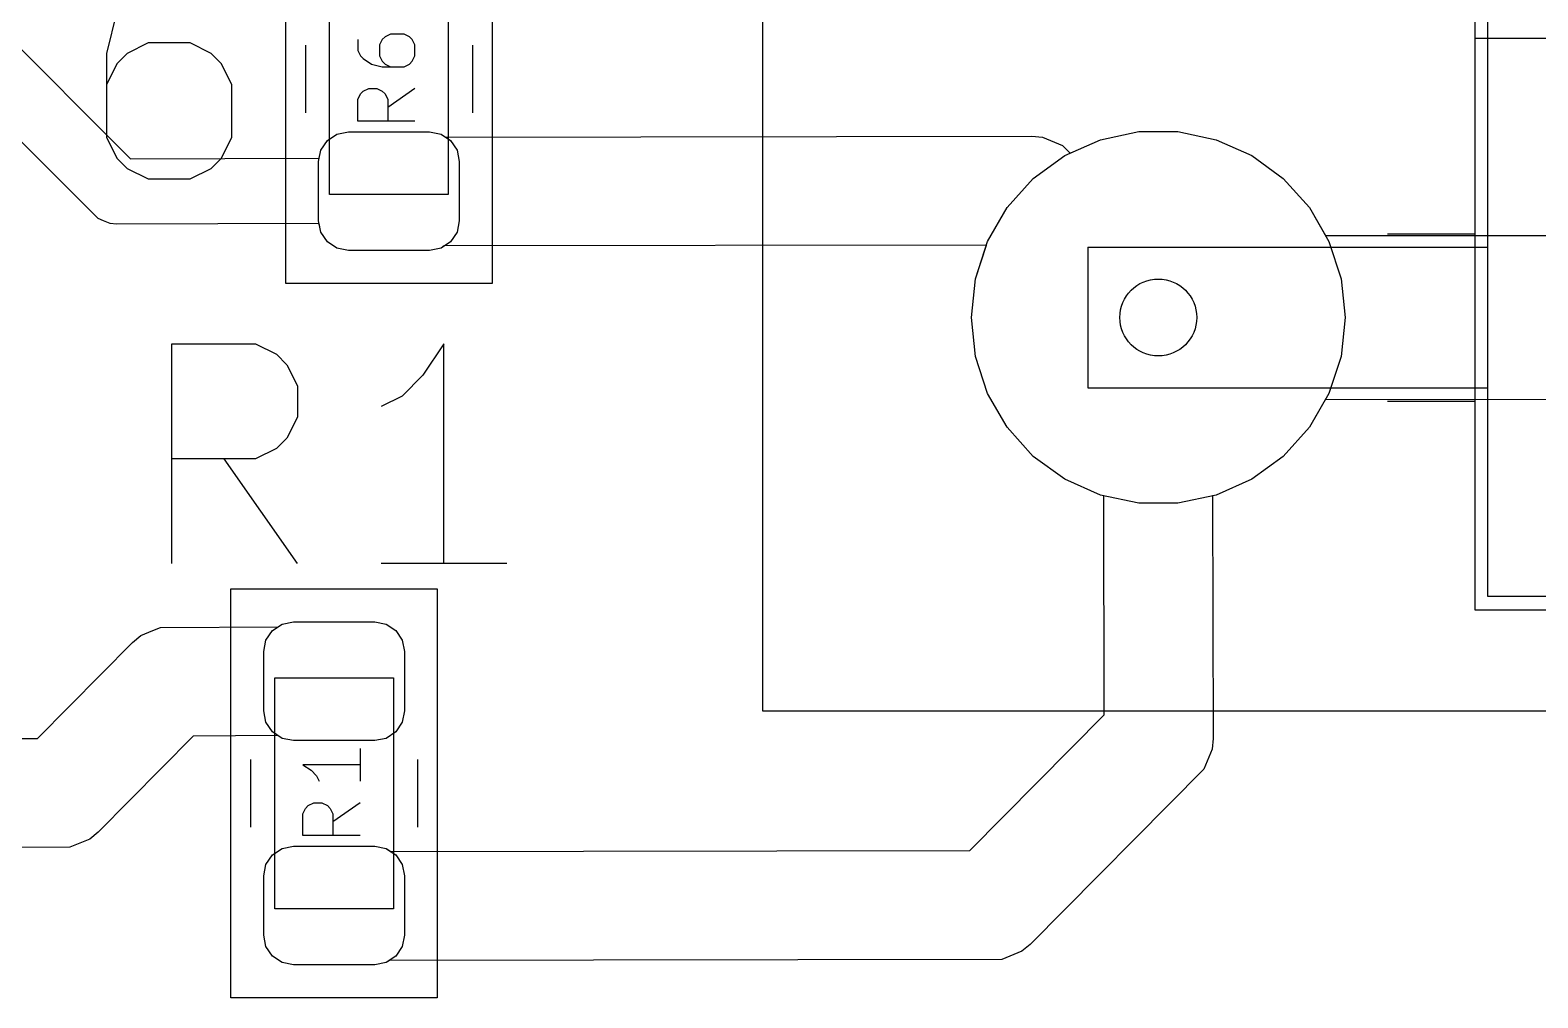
# Model space of a CAD drawing. Extents: x 3.94 to 5.51, y -5.51 to -3.94.
# Drawn here: x 4.8964 to 5.1664, y -4.9972 to -4.8239 of the extents above; entities that cross this region are included whole.
import ezdxf

# ---------------------------------------------------------------- set-up
doc = ezdxf.new("R2010")
doc.units = 0
doc.header["$MEASUREMENT"] = 0
doc.layers.add('BLACK', color=7, linetype='CONTINUOUS')

msp = doc.modelspace()

# ---------------------------------------------------------------- linework, layer by layer
at = {"layer": 'BLACK', "linetype": 'CONTINUOUS'}
for p, q in [((5.02756, -4.40453), (5.02756, -4.94587)), ((5.15512, -4.42303), (5.15512, -4.92776)), ((5.15748, -4.92539), (5.15748, -4.45039)), ((4.7273, -4.66005), (4.91436, -4.84696)), ((4.90853, -4.85767), (4.72146, -4.67076)), ((4.94213, -4.86929), (4.94213, -4.79606)), ((4.97913, -4.79606), (4.97913, -4.86929)), ((4.95, -4.85335), (4.95, -4.81201)), ((4.97126, -4.81201), (4.97126, -4.85335)), ((4.91189, -4.82059), (4.91001, -4.82809)), ((4.95505, -4.82561), (4.95505, -4.82756)), ((4.95943, -4.82561), (4.95895, -4.82658)), ((4.95992, -4.82512), (4.95943, -4.82561)), ((4.9609, -4.82463), (4.95992, -4.82512)), ((4.96333, -4.82463), (4.9609, -4.82463)), ((4.96431, -4.82512), (4.96333, -4.82463)), ((4.9648, -4.82561), (4.96431, -4.82512)), ((4.96528, -4.82658), (4.9648, -4.82561)), ((5.15512, -4.82539), (5.25984, -4.82539)), ((4.91001, -4.82809), (4.91001, -4.84308)), ((4.91376, -4.82809), (4.91189, -4.82996)), ((4.91751, -4.82621), (4.91376, -4.82809)), ((4.92501, -4.82621), (4.91751, -4.82621)), ((4.92876, -4.82809), (4.92501, -4.82621)), ((4.93063, -4.82996), (4.92876, -4.82809)), ((4.94567, -4.82663), (4.94567, -4.83873)), ((4.95505, -4.82756), (4.95553, -4.82853)), ((4.95553, -4.82853), (4.95602, -4.82902)), ((4.95895, -4.82658), (4.95895, -4.82853)), ((4.95895, -4.82853), (4.95943, -4.82951)), ((4.9648, -4.82951), (4.96528, -4.82853)), ((4.96528, -4.82853), (4.96528, -4.82658)), ((4.97559, -4.82663), (4.97559, -4.83873)), ((4.91189, -4.82996), (4.91001, -4.83371)), ((4.93251, -4.83371), (4.93063, -4.82996)), ((4.95602, -4.82902), (4.95748, -4.83)), ((4.95748, -4.83), (4.95943, -4.83048)), ((4.95943, -4.82951), (4.95992, -4.83)), ((4.95943, -4.83048), (4.96333, -4.83048)), ((4.95992, -4.83), (4.9609, -4.83048)), ((4.96333, -4.83048), (4.96431, -4.83)), ((4.96431, -4.83), (4.9648, -4.82951)), ((4.93251, -4.84308), (4.93251, -4.83371)), ((4.95505, -4.83633), (4.95553, -4.83536)), ((4.95505, -4.84023), (4.95505, -4.83633)), ((4.95553, -4.83536), (4.95602, -4.83487)), ((4.95602, -4.83487), (4.957, -4.83438)), ((4.957, -4.83438), (4.95846, -4.83438)), ((4.95846, -4.83438), (4.95943, -4.83487)), ((4.95943, -4.83487), (4.95992, -4.83536)), ((4.95992, -4.83536), (4.96041, -4.83633)), ((4.96528, -4.83438), (4.96041, -4.8378)), ((4.96041, -4.83633), (4.96041, -4.84023)), ((4.95131, -4.84253), (4.95335, -4.84213)), ((4.95131, -4.84253), (4.95335, -4.84213)), ((4.95131, -4.84253), (4.95335, -4.84213)), ((4.95335, -4.84213), (4.96791, -4.84213)), ((4.95335, -4.84213), (4.96791, -4.84213)), ((4.95335, -4.84213), (4.96791, -4.84213)), ((4.96528, -4.84023), (4.95505, -4.84023)), ((4.96791, -4.84213), (4.96995, -4.84253)), ((4.96791, -4.84213), (4.96995, -4.84253)), ((4.96791, -4.84213), (4.96995, -4.84253)), ((5.08808, -4.84357), (5.09493, -4.84211)), ((5.08808, -4.84357), (5.09493, -4.84211)), ((5.08808, -4.84357), (5.09493, -4.84211)), ((5.08808, -4.84357), (5.09493, -4.84211)), ((5.08808, -4.84357), (5.09493, -4.84211)), ((5.08808, -4.84357), (5.09493, -4.84211)), ((5.08808, -4.84357), (5.09493, -4.84211)), ((5.08808, -4.84357), (5.09493, -4.84211)), ((5.08808, -4.84357), (5.09493, -4.84211)), ((5.08808, -4.84357), (5.09493, -4.84211)), ((5.08808, -4.84357), (5.09493, -4.84211)), ((5.08808, -4.84357), (5.09493, -4.84211)), ((5.08808, -4.84357), (5.09493, -4.84211)), ((5.08808, -4.84357), (5.09493, -4.84211)), ((5.08808, -4.84357), (5.09493, -4.84211)), ((5.08808, -4.84357), (5.09493, -4.84211)), ((5.08808, -4.84357), (5.09493, -4.84211)), ((5.08808, -4.84357), (5.09493, -4.84211)), ((5.08808, -4.84357), (5.09493, -4.84211)), ((5.08808, -4.84357), (5.09493, -4.84211)), ((5.09493, -4.84211), (5.10192, -4.84211)), ((5.09493, -4.84211), (5.10192, -4.84211)), ((5.09493, -4.84211), (5.10192, -4.84211)), ((5.09493, -4.84211), (5.10192, -4.84211)), ((5.09493, -4.84211), (5.10192, -4.84211)), ((5.09493, -4.84211), (5.10192, -4.84211)), ((5.09493, -4.84211), (5.10192, -4.84211)), ((5.09493, -4.84211), (5.10192, -4.84211)), ((5.09493, -4.84211), (5.10192, -4.84211)), ((5.09493, -4.84211), (5.10192, -4.84211)), ((5.09493, -4.84211), (5.10192, -4.84211)), ((5.09493, -4.84211), (5.10192, -4.84211)), ((5.09493, -4.84211), (5.10192, -4.84211)), ((5.09493, -4.84211), (5.10192, -4.84211)), ((5.09493, -4.84211), (5.10192, -4.84211)), ((5.09493, -4.84211), (5.10192, -4.84211)), ((5.09493, -4.84211), (5.10192, -4.84211)), ((5.09493, -4.84211), (5.10192, -4.84211)), ((5.09493, -4.84211), (5.10192, -4.84211)), ((5.09493, -4.84211), (5.10192, -4.84211)), ((5.10192, -4.84211), (5.10877, -4.84357)), ((5.10192, -4.84211), (5.10877, -4.84357)), ((5.10192, -4.84211), (5.10877, -4.84357)), ((5.10192, -4.84211), (5.10877, -4.84357)), ((5.10192, -4.84211), (5.10877, -4.84357)), ((5.10192, -4.84211), (5.10877, -4.84357)), ((5.10192, -4.84211), (5.10877, -4.84357)), ((5.10192, -4.84211), (5.10877, -4.84357)), ((5.10192, -4.84211), (5.10877, -4.84357)), ((5.10192, -4.84211), (5.10877, -4.84357)), ((5.10192, -4.84211), (5.10877, -4.84357)), ((5.10192, -4.84211), (5.10877, -4.84357)), ((5.10192, -4.84211), (5.10877, -4.84357)), ((5.10192, -4.84211), (5.10877, -4.84357)), ((5.10192, -4.84211), (5.10877, -4.84357)), ((5.10192, -4.84211), (5.10877, -4.84357)), ((5.10192, -4.84211), (5.10877, -4.84357)), ((5.10192, -4.84211), (5.10877, -4.84357)), ((5.10192, -4.84211), (5.10877, -4.84357)), ((5.10192, -4.84211), (5.10877, -4.84357)), ((4.91001, -4.84308), (4.91189, -4.84683)), ((4.93063, -4.84683), (4.93251, -4.84308)), ((4.94844, -4.84541), (4.94959, -4.84368)), ((4.94844, -4.84541), (4.94959, -4.84368)), ((4.94844, -4.84541), (4.94959, -4.84368)), ((4.94959, -4.84368), (4.95131, -4.84253)), ((4.94959, -4.84368), (4.95131, -4.84253)), ((4.94959, -4.84368), (4.95131, -4.84253)), ((4.96995, -4.84253), (4.97077, -4.84308)), ((4.96995, -4.84253), (4.97167, -4.84368)), ((4.96995, -4.84253), (4.97167, -4.84368)), ((4.97077, -4.84308), (5.07579, -4.84291)), ((4.97167, -4.84368), (4.97282, -4.84541)), ((4.97167, -4.84368), (4.97282, -4.84541)), ((5.07579, -4.84291), (5.07771, -4.8431)), ((5.07771, -4.8431), (5.08126, -4.84457)), ((5.08126, -4.84457), (5.08126, -4.84458)), ((5.08126, -4.84458), (5.08267, -4.84598)), ((5.08169, -4.84641), (5.08808, -4.84357)), ((5.08169, -4.84641), (5.08808, -4.84357)), ((5.08169, -4.84641), (5.08808, -4.84357)), ((5.08169, -4.84641), (5.08808, -4.84357)), ((5.08169, -4.84641), (5.08808, -4.84357)), ((5.08169, -4.84641), (5.08808, -4.84357)), ((5.08169, -4.84641), (5.08808, -4.84357)), ((5.08169, -4.84641), (5.08808, -4.84357)), ((5.08169, -4.84641), (5.08808, -4.84357)), ((5.08169, -4.84641), (5.08808, -4.84357)), ((5.08169, -4.84641), (5.08808, -4.84357)), ((5.08169, -4.84641), (5.08808, -4.84357)), ((5.08169, -4.84641), (5.08808, -4.84357)), ((5.08169, -4.84641), (5.08808, -4.84357)), ((5.08169, -4.84641), (5.08808, -4.84357)), ((5.08169, -4.84641), (5.08808, -4.84357)), ((5.08169, -4.84641), (5.08808, -4.84357)), ((5.08169, -4.84641), (5.08808, -4.84357)), ((5.08169, -4.84641), (5.08808, -4.84357)), ((5.08267, -4.84598), (5.08808, -4.84357)), ((5.10877, -4.84357), (5.11516, -4.84641)), ((5.10877, -4.84357), (5.11516, -4.84641)), ((5.10877, -4.84357), (5.11516, -4.84641)), ((5.10877, -4.84357), (5.11516, -4.84641)), ((5.10877, -4.84357), (5.11516, -4.84641)), ((5.10877, -4.84357), (5.11516, -4.84641)), ((5.10877, -4.84357), (5.11516, -4.84641)), ((5.10877, -4.84357), (5.11516, -4.84641)), ((5.10877, -4.84357), (5.11516, -4.84641)), ((5.10877, -4.84357), (5.11516, -4.84641)), ((5.10877, -4.84357), (5.11516, -4.84641)), ((5.10877, -4.84357), (5.11516, -4.84641)), ((5.10877, -4.84357), (5.11516, -4.84641)), ((5.10877, -4.84357), (5.11516, -4.84641)), ((5.10877, -4.84357), (5.11516, -4.84641)), ((5.10877, -4.84357), (5.11516, -4.84641)), ((5.10877, -4.84357), (5.11516, -4.84641)), ((5.10877, -4.84357), (5.11516, -4.84641)), ((5.10877, -4.84357), (5.11516, -4.84641)), ((5.10877, -4.84357), (5.11516, -4.84641)), ((4.91189, -4.84683), (4.91376, -4.84871)), ((4.91436, -4.84696), (4.94814, -4.84688)), ((4.92876, -4.84871), (4.93063, -4.84683)), ((4.94803, -4.84744), (4.94844, -4.84541)), ((4.94803, -4.84744), (4.94844, -4.84541)), ((4.94803, -4.85807), (4.94803, -4.84744)), ((4.94803, -4.85807), (4.94803, -4.84744)), ((4.94814, -4.84688), (4.94844, -4.84541)), ((4.97282, -4.84541), (4.97323, -4.84744)), ((4.97282, -4.84541), (4.97323, -4.84744)), ((4.97323, -4.84744), (4.97323, -4.85807)), ((4.97323, -4.84744), (4.97323, -4.85807)), ((5.07603, -4.85052), (5.08169, -4.84641)), ((5.07603, -4.85052), (5.08169, -4.84641)), ((5.07603, -4.85052), (5.08169, -4.84641)), ((5.07603, -4.85052), (5.08169, -4.84641)), ((5.07603, -4.85052), (5.08169, -4.84641)), ((5.07603, -4.85052), (5.08169, -4.84641)), ((5.07603, -4.85052), (5.08169, -4.84641)), ((5.07603, -4.85052), (5.08169, -4.84641)), ((5.07603, -4.85052), (5.08169, -4.84641)), ((5.07603, -4.85052), (5.08169, -4.84641)), ((5.07603, -4.85052), (5.08169, -4.84641)), ((5.07603, -4.85052), (5.08169, -4.84641)), ((5.07603, -4.85052), (5.08169, -4.84641)), ((5.07603, -4.85052), (5.08169, -4.84641)), ((5.07603, -4.85052), (5.08169, -4.84641)), ((5.07603, -4.85052), (5.08169, -4.84641)), ((5.07603, -4.85052), (5.08169, -4.84641)), ((5.07603, -4.85052), (5.08169, -4.84641)), ((5.07603, -4.85052), (5.08169, -4.84641)), ((5.11516, -4.84641), (5.12082, -4.85052)), ((5.11516, -4.84641), (5.12082, -4.85052)), ((5.11516, -4.84641), (5.12082, -4.85052)), ((5.11516, -4.84641), (5.12082, -4.85052)), ((5.11516, -4.84641), (5.12082, -4.85052)), ((5.11516, -4.84641), (5.12082, -4.85052)), ((5.11516, -4.84641), (5.12082, -4.85052)), ((5.11516, -4.84641), (5.12082, -4.85052)), ((5.11516, -4.84641), (5.12082, -4.85052)), ((5.11516, -4.84641), (5.12082, -4.85052)), ((5.11516, -4.84641), (5.12082, -4.85052)), ((5.11516, -4.84641), (5.12082, -4.85052)), ((5.11516, -4.84641), (5.12082, -4.85052)), ((5.11516, -4.84641), (5.12082, -4.85052)), ((5.11516, -4.84641), (5.12082, -4.85052)), ((5.11516, -4.84641), (5.12082, -4.85052)), ((5.11516, -4.84641), (5.12082, -4.85052)), ((5.11516, -4.84641), (5.12082, -4.85052)), ((5.11516, -4.84641), (5.12082, -4.85052)), ((5.11516, -4.84641), (5.12082, -4.85052)), ((4.91376, -4.84871), (4.91751, -4.85058)), ((4.92501, -4.85058), (4.92876, -4.84871)), ((4.91751, -4.85058), (4.92501, -4.85058)), ((5.07135, -4.85572), (5.07603, -4.85052)), ((5.07135, -4.85572), (5.07603, -4.85052)), ((5.07135, -4.85572), (5.07603, -4.85052)), ((5.07135, -4.85572), (5.07603, -4.85052)), ((5.07135, -4.85572), (5.07603, -4.85052)), ((5.07135, -4.85572), (5.07603, -4.85052)), ((5.07135, -4.85572), (5.07603, -4.85052)), ((5.07135, -4.85572), (5.07603, -4.85052)), ((5.07135, -4.85572), (5.07603, -4.85052)), ((5.07135, -4.85572), (5.07603, -4.85052)), ((5.07135, -4.85572), (5.07603, -4.85052)), ((5.07135, -4.85572), (5.07603, -4.85052)), ((5.07135, -4.85572), (5.07603, -4.85052)), ((5.07135, -4.85572), (5.07603, -4.85052)), ((5.07135, -4.85572), (5.07603, -4.85052)), ((5.07135, -4.85572), (5.07603, -4.85052)), ((5.07135, -4.85572), (5.07603, -4.85052)), ((5.07135, -4.85572), (5.07603, -4.85052)), ((5.07135, -4.85572), (5.07603, -4.85052)), ((5.12082, -4.85052), (5.1255, -4.85572)), ((5.12082, -4.85052), (5.1255, -4.85572)), ((5.12082, -4.85052), (5.1255, -4.85572)), ((5.12082, -4.85052), (5.1255, -4.85572)), ((5.12082, -4.85052), (5.1255, -4.85572)), ((5.12082, -4.85052), (5.1255, -4.85572)), ((5.12082, -4.85052), (5.1255, -4.85572)), ((5.12082, -4.85052), (5.1255, -4.85572)), ((5.12082, -4.85052), (5.1255, -4.85572)), ((5.12082, -4.85052), (5.1255, -4.85572)), ((5.12082, -4.85052), (5.1255, -4.85572)), ((5.12082, -4.85052), (5.1255, -4.85572)), ((5.12082, -4.85052), (5.1255, -4.85572)), ((5.12082, -4.85052), (5.1255, -4.85572)), ((5.12082, -4.85052), (5.1255, -4.85572)), ((5.12082, -4.85052), (5.1255, -4.85572)), ((5.12082, -4.85052), (5.1255, -4.85572)), ((5.12082, -4.85052), (5.1255, -4.85572)), ((5.12082, -4.85052), (5.1255, -4.85572)), ((5.12082, -4.85052), (5.1255, -4.85572)), ((4.97126, -4.85335), (4.95, -4.85335)), ((4.90951, -4.85807), (4.90853, -4.85767)), ((4.91066, -4.85855), (4.90951, -4.85807)), ((4.94844, -4.8601), (4.94803, -4.85807)), ((4.94844, -4.8601), (4.94803, -4.85807)), ((4.97323, -4.85807), (4.97282, -4.8601)), ((4.97323, -4.85807), (4.97282, -4.8601)), ((5.06785, -4.86178), (5.07135, -4.85572)), ((5.06785, -4.86178), (5.07135, -4.85572)), ((5.06785, -4.86178), (5.07135, -4.85572)), ((5.06785, -4.86178), (5.07135, -4.85572)), ((5.06785, -4.86178), (5.07135, -4.85572)), ((5.06785, -4.86178), (5.07135, -4.85572)), ((5.06785, -4.86178), (5.07135, -4.85572)), ((5.06785, -4.86178), (5.07135, -4.85572)), ((5.06785, -4.86178), (5.07135, -4.85572)), ((5.06785, -4.86178), (5.07135, -4.85572)), ((5.06785, -4.86178), (5.07135, -4.85572)), ((5.06785, -4.86178), (5.07135, -4.85572)), ((5.06785, -4.86178), (5.07135, -4.85572)), ((5.06785, -4.86178), (5.07135, -4.85572)), ((5.06785, -4.86178), (5.07135, -4.85572)), ((5.06785, -4.86178), (5.07135, -4.85572)), ((5.06785, -4.86178), (5.07135, -4.85572)), ((5.06785, -4.86178), (5.07135, -4.85572)), ((5.06785, -4.86178), (5.07135, -4.85572)), ((5.1255, -4.85572), (5.12839, -4.86073)), ((5.1255, -4.85572), (5.129, -4.86178)), ((5.1255, -4.85572), (5.129, -4.86178)), ((5.1255, -4.85572), (5.129, -4.86178)), ((5.1255, -4.85572), (5.129, -4.86178)), ((5.1255, -4.85572), (5.129, -4.86178)), ((5.1255, -4.85572), (5.129, -4.86178)), ((5.1255, -4.85572), (5.129, -4.86178)), ((5.1255, -4.85572), (5.129, -4.86178)), ((5.1255, -4.85572), (5.129, -4.86178)), ((5.1255, -4.85572), (5.129, -4.86178)), ((5.1255, -4.85572), (5.129, -4.86178)), ((5.1255, -4.85572), (5.129, -4.86178)), ((5.1255, -4.85572), (5.129, -4.86178)), ((5.1255, -4.85572), (5.129, -4.86178)), ((5.1255, -4.85572), (5.129, -4.86178)), ((5.1255, -4.85572), (5.129, -4.86178)), ((5.1255, -4.85572), (5.129, -4.86178)), ((5.1255, -4.85572), (5.129, -4.86178)), ((5.1255, -4.85572), (5.129, -4.86178)), ((4.91181, -4.85866), (4.91066, -4.85855)), ((4.94813, -4.85858), (4.91181, -4.85866)), ((4.94844, -4.8601), (4.94813, -4.85858)), ((4.94959, -4.86183), (4.94844, -4.8601)), ((4.94959, -4.86183), (4.94844, -4.8601)), ((4.94959, -4.86183), (4.94844, -4.8601)), ((4.97282, -4.8601), (4.97167, -4.86183)), ((4.97282, -4.8601), (4.97167, -4.86183)), ((5.12839, -4.86073), (5.25642, -4.86063)), ((5.13949, -4.86043), (5.15512, -4.86043)), ((4.95131, -4.86298), (4.94959, -4.86183)), ((4.95131, -4.86298), (4.94959, -4.86183)), ((4.95131, -4.86298), (4.94959, -4.86183)), ((4.95335, -4.86339), (4.95131, -4.86298)), ((4.95335, -4.86339), (4.95131, -4.86298)), ((4.95335, -4.86339), (4.95131, -4.86298)), ((4.96791, -4.86339), (4.95335, -4.86339)), ((4.96791, -4.86339), (4.95335, -4.86339)), ((4.96791, -4.86339), (4.95335, -4.86339)), ((4.96995, -4.86298), (4.96791, -4.86339)), ((4.96995, -4.86298), (4.96791, -4.86339)), ((4.96995, -4.86298), (4.96791, -4.86339)), ((4.97167, -4.86183), (4.96995, -4.86298)), ((4.97167, -4.86183), (4.96995, -4.86298)), ((4.97054, -4.86258), (4.96995, -4.86298)), ((5.06764, -4.86243), (4.97054, -4.86258)), ((5.06569, -4.86844), (5.06785, -4.86178)), ((5.06569, -4.86844), (5.06785, -4.86178)), ((5.06569, -4.86844), (5.06785, -4.86178)), ((5.06569, -4.86844), (5.06785, -4.86178)), ((5.06569, -4.86844), (5.06785, -4.86178)), ((5.06569, -4.86844), (5.06785, -4.86178)), ((5.06569, -4.86844), (5.06785, -4.86178)), ((5.06569, -4.86844), (5.06785, -4.86178)), ((5.06569, -4.86844), (5.06785, -4.86178)), ((5.06569, -4.86844), (5.06785, -4.86178)), ((5.06569, -4.86844), (5.06785, -4.86178)), ((5.06569, -4.86844), (5.06785, -4.86178)), ((5.06569, -4.86844), (5.06785, -4.86178)), ((5.06569, -4.86844), (5.06785, -4.86178)), ((5.06569, -4.86844), (5.06785, -4.86178)), ((5.06569, -4.86844), (5.06785, -4.86178)), ((5.06569, -4.86844), (5.06785, -4.86178)), ((5.06569, -4.86844), (5.06785, -4.86178)), ((5.06569, -4.86844), (5.06785, -4.86178)), ((5.06569, -4.86844), (5.06764, -4.86243)), ((5.08583, -4.8628), (5.08583, -4.88799)), ((5.08583, -4.8628), (5.15748, -4.8628)), ((5.129, -4.86178), (5.13116, -4.86844)), ((5.129, -4.86178), (5.13116, -4.86844)), ((5.129, -4.86178), (5.13116, -4.86844)), ((5.129, -4.86178), (5.13116, -4.86844)), ((5.129, -4.86178), (5.13116, -4.86844)), ((5.129, -4.86178), (5.13116, -4.86844)), ((5.129, -4.86178), (5.13116, -4.86844)), ((5.129, -4.86178), (5.13116, -4.86844)), ((5.129, -4.86178), (5.13116, -4.86844)), ((5.129, -4.86178), (5.13116, -4.86844)), ((5.129, -4.86178), (5.13116, -4.86844)), ((5.129, -4.86178), (5.13116, -4.86844)), ((5.129, -4.86178), (5.13116, -4.86844)), ((5.129, -4.86178), (5.13116, -4.86844)), ((5.129, -4.86178), (5.13116, -4.86844)), ((5.129, -4.86178), (5.13116, -4.86844)), ((5.129, -4.86178), (5.13116, -4.86844)), ((5.129, -4.86178), (5.13116, -4.86844)), ((5.129, -4.86178), (5.13116, -4.86844)), ((5.06496, -4.87539), (5.06569, -4.86844)), ((5.06496, -4.87539), (5.06569, -4.86844)), ((5.06496, -4.87539), (5.06569, -4.86844)), ((5.06496, -4.87539), (5.06569, -4.86844)), ((5.06496, -4.87539), (5.06569, -4.86844)), ((5.06496, -4.87539), (5.06569, -4.86844)), ((5.06496, -4.87539), (5.06569, -4.86844)), ((5.06496, -4.87539), (5.06569, -4.86844)), ((5.06496, -4.87539), (5.06569, -4.86844)), ((5.06496, -4.87539), (5.06569, -4.86844)), ((5.06496, -4.87539), (5.06569, -4.86844)), ((5.06496, -4.87539), (5.06569, -4.86844)), ((5.06496, -4.87539), (5.06569, -4.86844)), ((5.06496, -4.87539), (5.06569, -4.86844)), ((5.06496, -4.87539), (5.06569, -4.86844)), ((5.06496, -4.87539), (5.06569, -4.86844)), ((5.06496, -4.87539), (5.06569, -4.86844)), ((5.06496, -4.87539), (5.06569, -4.86844)), ((5.06496, -4.87539), (5.06569, -4.86844)), ((5.06496, -4.87539), (5.06569, -4.86844)), ((5.13116, -4.86844), (5.13189, -4.87539)), ((5.13116, -4.86844), (5.13189, -4.87539)), ((5.13116, -4.86844), (5.13189, -4.87539)), ((5.13116, -4.86844), (5.13189, -4.87539)), ((5.13116, -4.86844), (5.13189, -4.87539)), ((5.13116, -4.86844), (5.13189, -4.87539)), ((5.13116, -4.86844), (5.13189, -4.87539)), ((5.13116, -4.86844), (5.13189, -4.87539)), ((5.13116, -4.86844), (5.13189, -4.87539)), ((5.13116, -4.86844), (5.13189, -4.87539)), ((5.13116, -4.86844), (5.13189, -4.87539)), ((5.13116, -4.86844), (5.13189, -4.87539)), ((5.13116, -4.86844), (5.13189, -4.87539)), ((5.13116, -4.86844), (5.13189, -4.87539)), ((5.13116, -4.86844), (5.13189, -4.87539)), ((5.13116, -4.86844), (5.13189, -4.87539)), ((5.13116, -4.86844), (5.13189, -4.87539)), ((5.13116, -4.86844), (5.13189, -4.87539)), ((5.13116, -4.86844), (5.13189, -4.87539)), ((4.97913, -4.86929), (4.94213, -4.86929)), ((5.06569, -4.88235), (5.06496, -4.87539)), ((5.06569, -4.88235), (5.06496, -4.87539)), ((5.06569, -4.88235), (5.06496, -4.87539)), ((5.06569, -4.88235), (5.06496, -4.87539)), ((5.06569, -4.88235), (5.06496, -4.87539)), ((5.06569, -4.88235), (5.06496, -4.87539)), ((5.06569, -4.88235), (5.06496, -4.87539)), ((5.06569, -4.88235), (5.06496, -4.87539)), ((5.06569, -4.88235), (5.06496, -4.87539)), ((5.06569, -4.88235), (5.06496, -4.87539)), ((5.06569, -4.88235), (5.06496, -4.87539)), ((5.06569, -4.88235), (5.06496, -4.87539)), ((5.06569, -4.88235), (5.06496, -4.87539)), ((5.06569, -4.88235), (5.06496, -4.87539)), ((5.06569, -4.88235), (5.06496, -4.87539)), ((5.06569, -4.88235), (5.06496, -4.87539)), ((5.06569, -4.88235), (5.06496, -4.87539)), ((5.06569, -4.88235), (5.06496, -4.87539)), ((5.06569, -4.88235), (5.06496, -4.87539)), ((5.06569, -4.88235), (5.06496, -4.87539)), ((5.13189, -4.87539), (5.13116, -4.88235)), ((5.13189, -4.87539), (5.13116, -4.88235)), ((5.13189, -4.87539), (5.13116, -4.88235)), ((5.13189, -4.87539), (5.13116, -4.88235)), ((5.13189, -4.87539), (5.13116, -4.88235)), ((5.13189, -4.87539), (5.13116, -4.88235)), ((5.13189, -4.87539), (5.13116, -4.88235)), ((5.13189, -4.87539), (5.13116, -4.88235)), ((5.13189, -4.87539), (5.13116, -4.88235)), ((5.13189, -4.87539), (5.13116, -4.88235)), ((5.13189, -4.87539), (5.13116, -4.88235)), ((5.13189, -4.87539), (5.13116, -4.88235)), ((5.13189, -4.87539), (5.13116, -4.88235)), ((5.13189, -4.87539), (5.13116, -4.88235)), ((5.13189, -4.87539), (5.13116, -4.88235)), ((5.13189, -4.87539), (5.13116, -4.88235)), ((5.13189, -4.87539), (5.13116, -4.88235)), ((5.13189, -4.87539), (5.13116, -4.88235)), ((5.13189, -4.87539), (5.13116, -4.88235)), ((4.92173, -4.91948), (4.92173, -4.88011)), ((4.92173, -4.88011), (4.93673, -4.88011)), ((4.93673, -4.88011), (4.94048, -4.88199)), ((4.94048, -4.88199), (4.94235, -4.88386)), ((4.97047, -4.88011), (4.96672, -4.88574)), ((4.97047, -4.91948), (4.97047, -4.88011)), ((5.06785, -4.889), (5.06569, -4.88235)), ((5.06785, -4.889), (5.06569, -4.88235)), ((5.06785, -4.889), (5.06569, -4.88235)), ((5.06785, -4.889), (5.06569, -4.88235)), ((5.06785, -4.889), (5.06569, -4.88235)), ((5.06785, -4.889), (5.06569, -4.88235)), ((5.06785, -4.889), (5.06569, -4.88235)), ((5.06785, -4.889), (5.06569, -4.88235)), ((5.06785, -4.889), (5.06569, -4.88235)), ((5.06785, -4.889), (5.06569, -4.88235)), ((5.06785, -4.889), (5.06569, -4.88235)), ((5.06785, -4.889), (5.06569, -4.88235)), ((5.06785, -4.889), (5.06569, -4.88235)), ((5.06785, -4.889), (5.06569, -4.88235)), ((5.06785, -4.889), (5.06569, -4.88235)), ((5.06785, -4.889), (5.06569, -4.88235)), ((5.06785, -4.889), (5.06569, -4.88235)), ((5.06785, -4.889), (5.06569, -4.88235)), ((5.06785, -4.889), (5.06569, -4.88235)), ((5.06785, -4.889), (5.06569, -4.88235)), ((5.13116, -4.88235), (5.129, -4.889)), ((5.13116, -4.88235), (5.129, -4.889)), ((5.13116, -4.88235), (5.129, -4.889)), ((5.13116, -4.88235), (5.129, -4.889)), ((5.13116, -4.88235), (5.129, -4.889)), ((5.13116, -4.88235), (5.129, -4.889)), ((5.13116, -4.88235), (5.129, -4.889)), ((5.13116, -4.88235), (5.129, -4.889)), ((5.13116, -4.88235), (5.129, -4.889)), ((5.13116, -4.88235), (5.129, -4.889)), ((5.13116, -4.88235), (5.129, -4.889)), ((5.13116, -4.88235), (5.129, -4.889)), ((5.13116, -4.88235), (5.129, -4.889)), ((5.13116, -4.88235), (5.129, -4.889)), ((5.13116, -4.88235), (5.129, -4.889)), ((5.13116, -4.88235), (5.129, -4.889)), ((5.13116, -4.88235), (5.129, -4.889)), ((5.13116, -4.88235), (5.129, -4.889)), ((5.13116, -4.88235), (5.129, -4.889)), ((4.94235, -4.88386), (4.94423, -4.88761)), ((4.94423, -4.88761), (4.94423, -4.89323)), ((4.96672, -4.88574), (4.96297, -4.88948)), ((5.08583, -4.88799), (5.15748, -4.88799)), ((4.96297, -4.88948), (4.95922, -4.89136)), ((5.07135, -4.89506), (5.06785, -4.889)), ((5.07135, -4.89506), (5.06785, -4.889)), ((5.07135, -4.89506), (5.06785, -4.889)), ((5.07135, -4.89506), (5.06785, -4.889)), ((5.07135, -4.89506), (5.06785, -4.889)), ((5.07135, -4.89506), (5.06785, -4.889)), ((5.07135, -4.89506), (5.06785, -4.889)), ((5.07135, -4.89506), (5.06785, -4.889)), ((5.07135, -4.89506), (5.06785, -4.889)), ((5.07135, -4.89506), (5.06785, -4.889)), ((5.07135, -4.89506), (5.06785, -4.889)), ((5.07135, -4.89506), (5.06785, -4.889)), ((5.07135, -4.89506), (5.06785, -4.889)), ((5.07135, -4.89506), (5.06785, -4.889)), ((5.07135, -4.89506), (5.06785, -4.889)), ((5.07135, -4.89506), (5.06785, -4.889)), ((5.07135, -4.89506), (5.06785, -4.889)), ((5.07135, -4.89506), (5.06785, -4.889)), ((5.07135, -4.89506), (5.06785, -4.889)), ((5.07135, -4.89506), (5.06785, -4.889)), ((5.129, -4.889), (5.1255, -4.89506)), ((5.129, -4.889), (5.1255, -4.89506)), ((5.129, -4.889), (5.1255, -4.89506)), ((5.129, -4.889), (5.1255, -4.89506)), ((5.129, -4.889), (5.1255, -4.89506)), ((5.129, -4.889), (5.1255, -4.89506)), ((5.129, -4.889), (5.1255, -4.89506)), ((5.129, -4.889), (5.1255, -4.89506)), ((5.129, -4.889), (5.1255, -4.89506)), ((5.129, -4.889), (5.1255, -4.89506)), ((5.129, -4.889), (5.1255, -4.89506)), ((5.129, -4.889), (5.1255, -4.89506)), ((5.129, -4.889), (5.1255, -4.89506)), ((5.129, -4.889), (5.1255, -4.89506)), ((5.129, -4.889), (5.1255, -4.89506)), ((5.129, -4.889), (5.1255, -4.89506)), ((5.129, -4.889), (5.1255, -4.89506)), ((5.129, -4.889), (5.1255, -4.89506)), ((5.129, -4.889), (5.1255, -4.89506)), ((5.12834, -4.89013), (5.1255, -4.89506)), ((5.25099, -4.89004), (5.12834, -4.89013)), ((5.13949, -4.89035), (5.15512, -4.89035)), ((4.94423, -4.89323), (4.94235, -4.89698)), ((5.07603, -4.90026), (5.07135, -4.89506)), ((5.07603, -4.90026), (5.07135, -4.89506)), ((5.07603, -4.90026), (5.07135, -4.89506)), ((5.07603, -4.90026), (5.07135, -4.89506)), ((5.07603, -4.90026), (5.07135, -4.89506)), ((5.07603, -4.90026), (5.07135, -4.89506)), ((5.07603, -4.90026), (5.07135, -4.89506)), ((5.07603, -4.90026), (5.07135, -4.89506)), ((5.07603, -4.90026), (5.07135, -4.89506)), ((5.07603, -4.90026), (5.07135, -4.89506)), ((5.07603, -4.90026), (5.07135, -4.89506)), ((5.07603, -4.90026), (5.07135, -4.89506)), ((5.07603, -4.90026), (5.07135, -4.89506)), ((5.07603, -4.90026), (5.07135, -4.89506)), ((5.07603, -4.90026), (5.07135, -4.89506)), ((5.07603, -4.90026), (5.07135, -4.89506)), ((5.07603, -4.90026), (5.07135, -4.89506)), ((5.07603, -4.90026), (5.07135, -4.89506)), ((5.07603, -4.90026), (5.07135, -4.89506)), ((5.07603, -4.90026), (5.07135, -4.89506)), ((5.1255, -4.89506), (5.12082, -4.90026)), ((5.1255, -4.89506), (5.12082, -4.90026)), ((5.1255, -4.89506), (5.12082, -4.90026)), ((5.1255, -4.89506), (5.12082, -4.90026)), ((5.1255, -4.89506), (5.12082, -4.90026)), ((5.1255, -4.89506), (5.12082, -4.90026)), ((5.1255, -4.89506), (5.12082, -4.90026)), ((5.1255, -4.89506), (5.12082, -4.90026)), ((5.1255, -4.89506), (5.12082, -4.90026)), ((5.1255, -4.89506), (5.12082, -4.90026)), ((5.1255, -4.89506), (5.12082, -4.90026)), ((5.1255, -4.89506), (5.12082, -4.90026)), ((5.1255, -4.89506), (5.12082, -4.90026)), ((5.1255, -4.89506), (5.12082, -4.90026)), ((5.1255, -4.89506), (5.12082, -4.90026)), ((5.1255, -4.89506), (5.12082, -4.90026)), ((5.1255, -4.89506), (5.12082, -4.90026)), ((5.1255, -4.89506), (5.12082, -4.90026)), ((5.1255, -4.89506), (5.12082, -4.90026)), ((5.1255, -4.89506), (5.12082, -4.90026)), ((4.94048, -4.89886), (4.93673, -4.90073)), ((4.94235, -4.89698), (4.94048, -4.89886)), ((4.93673, -4.90073), (4.92173, -4.90073)), ((4.94423, -4.91948), (4.9311, -4.90073)), ((5.08169, -4.90437), (5.07603, -4.90026)), ((5.08169, -4.90437), (5.07603, -4.90026)), ((5.08169, -4.90437), (5.07603, -4.90026)), ((5.08169, -4.90437), (5.07603, -4.90026)), ((5.08169, -4.90437), (5.07603, -4.90026)), ((5.08169, -4.90437), (5.07603, -4.90026)), ((5.08169, -4.90437), (5.07603, -4.90026)), ((5.08169, -4.90437), (5.07603, -4.90026)), ((5.08169, -4.90437), (5.07603, -4.90026)), ((5.08169, -4.90437), (5.07603, -4.90026)), ((5.08169, -4.90437), (5.07603, -4.90026)), ((5.08169, -4.90437), (5.07603, -4.90026)), ((5.08169, -4.90437), (5.07603, -4.90026)), ((5.08169, -4.90437), (5.07603, -4.90026)), ((5.08169, -4.90437), (5.07603, -4.90026)), ((5.08169, -4.90437), (5.07603, -4.90026)), ((5.08169, -4.90437), (5.07603, -4.90026)), ((5.08169, -4.90437), (5.07603, -4.90026)), ((5.08169, -4.90437), (5.07603, -4.90026)), ((5.08169, -4.90437), (5.07603, -4.90026)), ((5.12082, -4.90026), (5.11516, -4.90437)), ((5.12082, -4.90026), (5.11516, -4.90437)), ((5.12082, -4.90026), (5.11516, -4.90437)), ((5.12082, -4.90026), (5.11516, -4.90437)), ((5.12082, -4.90026), (5.11516, -4.90437)), ((5.12082, -4.90026), (5.11516, -4.90437)), ((5.12082, -4.90026), (5.11516, -4.90437)), ((5.12082, -4.90026), (5.11516, -4.90437)), ((5.12082, -4.90026), (5.11516, -4.90437)), ((5.12082, -4.90026), (5.11516, -4.90437)), ((5.12082, -4.90026), (5.11516, -4.90437)), ((5.12082, -4.90026), (5.11516, -4.90437)), ((5.12082, -4.90026), (5.11516, -4.90437)), ((5.12082, -4.90026), (5.11516, -4.90437)), ((5.12082, -4.90026), (5.11516, -4.90437)), ((5.12082, -4.90026), (5.11516, -4.90437)), ((5.12082, -4.90026), (5.11516, -4.90437)), ((5.12082, -4.90026), (5.11516, -4.90437)), ((5.12082, -4.90026), (5.11516, -4.90437)), ((5.12082, -4.90026), (5.11516, -4.90437)), ((5.08808, -4.90722), (5.08169, -4.90437)), ((5.08808, -4.90722), (5.08169, -4.90437)), ((5.08808, -4.90722), (5.08169, -4.90437)), ((5.08808, -4.90722), (5.08169, -4.90437)), ((5.08808, -4.90722), (5.08169, -4.90437)), ((5.08808, -4.90722), (5.08169, -4.90437)), ((5.08808, -4.90722), (5.08169, -4.90437)), ((5.08808, -4.90722), (5.08169, -4.90437)), ((5.08808, -4.90722), (5.08169, -4.90437)), ((5.08808, -4.90722), (5.08169, -4.90437)), ((5.08808, -4.90722), (5.08169, -4.90437)), ((5.08808, -4.90722), (5.08169, -4.90437)), ((5.08808, -4.90722), (5.08169, -4.90437)), ((5.08808, -4.90722), (5.08169, -4.90437)), ((5.08808, -4.90722), (5.08169, -4.90437)), ((5.08808, -4.90722), (5.08169, -4.90437)), ((5.08808, -4.90722), (5.08169, -4.90437)), ((5.08808, -4.90722), (5.08169, -4.90437)), ((5.08808, -4.90722), (5.08169, -4.90437)), ((5.08808, -4.90722), (5.08169, -4.90437)), ((5.11516, -4.90437), (5.10877, -4.90722)), ((5.11516, -4.90437), (5.10877, -4.90722)), ((5.11516, -4.90437), (5.10877, -4.90722)), ((5.11516, -4.90437), (5.10877, -4.90722)), ((5.11516, -4.90437), (5.10877, -4.90722)), ((5.11516, -4.90437), (5.10877, -4.90722)), ((5.11516, -4.90437), (5.10877, -4.90722)), ((5.11516, -4.90437), (5.10877, -4.90722)), ((5.11516, -4.90437), (5.10877, -4.90722)), ((5.11516, -4.90437), (5.10877, -4.90722)), ((5.11516, -4.90437), (5.10877, -4.90722)), ((5.11516, -4.90437), (5.10877, -4.90722)), ((5.11516, -4.90437), (5.10877, -4.90722)), ((5.11516, -4.90437), (5.10877, -4.90722)), ((5.11516, -4.90437), (5.10877, -4.90722)), ((5.11516, -4.90437), (5.10877, -4.90722)), ((5.11516, -4.90437), (5.10877, -4.90722)), ((5.11516, -4.90437), (5.10877, -4.90722)), ((5.11516, -4.90437), (5.10877, -4.90722)), ((5.11516, -4.90437), (5.10877, -4.90722)), ((5.08866, -4.90734), (5.08808, -4.90722)), ((5.09493, -4.90867), (5.08808, -4.90722)), ((5.09493, -4.90867), (5.08808, -4.90722)), ((5.09493, -4.90867), (5.08808, -4.90722)), ((5.09493, -4.90867), (5.08808, -4.90722)), ((5.09493, -4.90867), (5.08808, -4.90722)), ((5.09493, -4.90867), (5.08808, -4.90722)), ((5.09493, -4.90867), (5.08808, -4.90722)), ((5.09493, -4.90867), (5.08808, -4.90722)), ((5.09493, -4.90867), (5.08808, -4.90722)), ((5.09493, -4.90867), (5.08808, -4.90722)), ((5.09493, -4.90867), (5.08808, -4.90722)), ((5.09493, -4.90867), (5.08808, -4.90722)), ((5.09493, -4.90867), (5.08808, -4.90722)), ((5.09493, -4.90867), (5.08808, -4.90722)), ((5.09493, -4.90867), (5.08808, -4.90722)), ((5.09493, -4.90867), (5.08808, -4.90722)), ((5.09493, -4.90867), (5.08808, -4.90722)), ((5.09493, -4.90867), (5.08808, -4.90722)), ((5.09493, -4.90867), (5.08808, -4.90722)), ((5.08876, -4.94656), (5.08866, -4.90734)), ((5.10192, -4.90867), (5.09493, -4.90867)), ((5.10192, -4.90867), (5.09493, -4.90867)), ((5.10192, -4.90867), (5.09493, -4.90867)), ((5.10192, -4.90867), (5.09493, -4.90867)), ((5.10192, -4.90867), (5.09493, -4.90867)), ((5.10192, -4.90867), (5.09493, -4.90867)), ((5.10192, -4.90867), (5.09493, -4.90867)), ((5.10192, -4.90867), (5.09493, -4.90867)), ((5.10192, -4.90867), (5.09493, -4.90867)), ((5.10192, -4.90867), (5.09493, -4.90867)), ((5.10192, -4.90867), (5.09493, -4.90867)), ((5.10192, -4.90867), (5.09493, -4.90867)), ((5.10192, -4.90867), (5.09493, -4.90867)), ((5.10192, -4.90867), (5.09493, -4.90867)), ((5.10192, -4.90867), (5.09493, -4.90867)), ((5.10192, -4.90867), (5.09493, -4.90867)), ((5.10192, -4.90867), (5.09493, -4.90867)), ((5.10192, -4.90867), (5.09493, -4.90867)), ((5.10192, -4.90867), (5.09493, -4.90867)), ((5.10877, -4.90722), (5.10192, -4.90867)), ((5.10877, -4.90722), (5.10192, -4.90867)), ((5.10877, -4.90722), (5.10192, -4.90867)), ((5.10877, -4.90722), (5.10192, -4.90867)), ((5.10877, -4.90722), (5.10192, -4.90867)), ((5.10877, -4.90722), (5.10192, -4.90867)), ((5.10877, -4.90722), (5.10192, -4.90867)), ((5.10877, -4.90722), (5.10192, -4.90867)), ((5.10877, -4.90722), (5.10192, -4.90867)), ((5.10877, -4.90722), (5.10192, -4.90867)), ((5.10877, -4.90722), (5.10192, -4.90867)), ((5.10877, -4.90722), (5.10192, -4.90867)), ((5.10877, -4.90722), (5.10192, -4.90867)), ((5.10877, -4.90722), (5.10192, -4.90867)), ((5.10877, -4.90722), (5.10192, -4.90867)), ((5.10877, -4.90722), (5.10192, -4.90867)), ((5.10877, -4.90722), (5.10192, -4.90867)), ((5.10877, -4.90722), (5.10192, -4.90867)), ((5.10877, -4.90722), (5.10192, -4.90867)), ((5.10877, -4.90722), (5.10816, -4.90735)), ((5.10816, -4.90735), (5.10827, -4.95079)), ((4.98172, -4.91948), (4.95922, -4.91948)), ((4.93228, -4.92402), (4.96929, -4.92402)), ((4.93228, -4.99724), (4.93228, -4.92402)), ((4.96929, -4.92402), (4.96929, -4.99724)), ((5.25748, -4.92539), (5.15748, -4.92539)), ((5.15512, -4.92776), (5.25984, -4.92776)), ((4.91833, -4.93148), (4.91973, -4.9309)), ((4.91973, -4.9309), (4.94081, -4.93077)), ((4.93975, -4.93148), (4.94147, -4.93033)), ((4.93975, -4.93148), (4.94147, -4.93033)), ((4.94081, -4.93077), (4.94147, -4.93033)), ((4.94147, -4.93033), (4.9435, -4.92992)), ((4.94147, -4.93033), (4.9435, -4.92992)), ((4.94147, -4.93033), (4.9435, -4.92992)), ((4.9435, -4.92992), (4.95807, -4.92992)), ((4.9435, -4.92992), (4.95807, -4.92992)), ((4.9435, -4.92992), (4.95807, -4.92992)), ((4.95807, -4.92992), (4.9601, -4.93033)), ((4.95807, -4.92992), (4.9601, -4.93033)), ((4.95807, -4.92992), (4.9601, -4.93033)), ((4.9601, -4.93033), (4.96183, -4.93148)), ((4.9601, -4.93033), (4.96183, -4.93148)), ((4.9601, -4.93033), (4.96183, -4.93148)), ((4.8977, -4.9508), (4.91469, -4.93359)), ((4.91469, -4.93359), (4.91619, -4.93237)), ((4.91619, -4.93237), (4.91833, -4.93148)), ((4.93819, -4.93524), (4.93859, -4.9332)), ((4.93819, -4.93524), (4.93859, -4.9332)), ((4.93859, -4.9332), (4.93975, -4.93148)), ((4.93859, -4.9332), (4.93975, -4.93148)), ((4.96183, -4.93148), (4.96298, -4.9332)), ((4.96183, -4.93148), (4.96298, -4.9332)), ((4.96183, -4.93148), (4.96298, -4.9332)), ((4.96298, -4.9332), (4.96339, -4.93524)), ((4.96298, -4.9332), (4.96339, -4.93524)), ((4.96298, -4.9332), (4.96339, -4.93524)), ((4.93819, -4.94587), (4.93819, -4.93524)), ((4.93819, -4.94587), (4.93819, -4.93524)), ((4.96339, -4.93524), (4.96339, -4.94587)), ((4.96339, -4.93524), (4.96339, -4.94587)), ((4.96339, -4.93524), (4.96339, -4.94587)), ((4.94016, -4.93996), (4.96142, -4.93996)), ((4.94016, -4.9813), (4.94016, -4.93996)), ((4.96142, -4.93996), (4.96142, -4.9813)), ((4.93859, -4.9479), (4.93819, -4.94587)), ((4.93859, -4.9479), (4.93819, -4.94587)), ((4.96339, -4.94587), (4.96298, -4.9479)), ((4.96339, -4.94587), (4.96298, -4.9479)), ((4.96339, -4.94587), (4.96298, -4.9479)), ((5.02756, -4.94587), (5.51378, -4.94587)), ((5.06465, -4.97087), (5.08876, -4.94656)), ((4.93975, -4.94962), (4.93859, -4.9479)), ((4.93975, -4.94962), (4.93859, -4.9479)), ((4.94147, -4.95078), (4.93975, -4.94962)), ((4.94147, -4.95078), (4.93975, -4.94962)), ((4.96183, -4.94962), (4.9601, -4.95078)), ((4.96183, -4.94962), (4.9601, -4.95078)), ((4.96183, -4.94962), (4.9601, -4.95078)), ((4.96298, -4.9479), (4.96183, -4.94962)), ((4.96298, -4.9479), (4.96183, -4.94962)), ((4.96298, -4.9479), (4.96183, -4.94962)), ((4.86171, -4.95091), (4.8977, -4.9508)), ((4.92554, -4.95037), (4.90853, -4.96759)), ((4.94072, -4.95028), (4.92554, -4.95037)), ((4.94147, -4.95078), (4.94072, -4.95028)), ((4.9435, -4.95118), (4.94147, -4.95078)), ((4.9435, -4.95118), (4.94147, -4.95078)), ((4.9435, -4.95118), (4.94147, -4.95078)), ((4.95807, -4.95118), (4.9435, -4.95118)), ((4.95807, -4.95118), (4.9435, -4.95118)), ((4.95807, -4.95118), (4.9435, -4.95118)), ((4.95544, -4.95259), (4.95544, -4.95844)), ((4.9601, -4.95078), (4.95807, -4.95118)), ((4.9601, -4.95078), (4.95807, -4.95118)), ((4.9601, -4.95078), (4.95807, -4.95118)), ((5.10808, -4.95271), (5.10661, -4.95626)), ((5.10827, -4.95079), (5.10808, -4.95271)), ((4.93583, -4.95458), (4.93583, -4.96668)), ((4.95544, -4.95551), (4.9452, -4.95551)), ((4.9452, -4.95551), (4.94667, -4.95649)), ((4.96575, -4.95458), (4.96575, -4.96668)), ((4.94667, -4.95649), (4.94764, -4.95746)), ((4.94764, -4.95746), (4.94813, -4.95844)), ((5.1066, -4.95626), (5.07546, -4.98767)), ((5.10661, -4.95626), (5.1066, -4.95626)), ((4.9452, -4.96429), (4.94569, -4.96331)), ((4.94569, -4.96331), (4.94618, -4.96282)), ((4.94618, -4.96282), (4.94715, -4.96234)), ((4.94715, -4.96234), (4.94862, -4.96234)), ((4.94862, -4.96234), (4.94959, -4.96282)), ((4.94959, -4.96282), (4.95008, -4.96331)), ((4.95008, -4.96331), (4.95057, -4.96429)), ((4.95544, -4.96234), (4.95057, -4.96575)), ((4.9452, -4.96819), (4.9452, -4.96429)), ((4.95057, -4.96429), (4.95057, -4.96819)), ((4.90704, -4.96881), (4.90349, -4.97028)), ((4.90853, -4.96759), (4.90704, -4.96881)), ((4.90704, -4.96881), (4.90704, -4.96881)), ((4.95544, -4.96819), (4.9452, -4.96819)), ((4.90349, -4.97028), (4.86171, -4.97041)), ((4.93859, -4.97336), (4.93975, -4.97164)), ((4.93859, -4.97336), (4.93975, -4.97164)), ((4.93859, -4.97336), (4.93975, -4.97164)), ((4.93975, -4.97164), (4.94147, -4.97048)), ((4.93975, -4.97164), (4.94147, -4.97048)), ((4.93975, -4.97164), (4.94147, -4.97048)), ((4.94147, -4.97048), (4.9435, -4.97008)), ((4.94147, -4.97048), (4.9435, -4.97008)), ((4.94147, -4.97048), (4.9435, -4.97008)), ((4.9435, -4.97008), (4.95807, -4.97008)), ((4.9435, -4.97008), (4.95807, -4.97008)), ((4.9435, -4.97008), (4.95807, -4.97008)), ((4.95807, -4.97008), (4.9601, -4.97048)), ((4.95807, -4.97008), (4.9601, -4.97048)), ((4.95807, -4.97008), (4.9601, -4.97048)), ((4.9601, -4.97048), (4.96093, -4.97104)), ((4.9601, -4.97048), (4.96183, -4.97164)), ((4.9601, -4.97048), (4.96183, -4.97164)), ((4.96093, -4.97104), (5.06465, -4.97087)), ((4.96183, -4.97164), (4.96298, -4.97336)), ((4.96183, -4.97164), (4.96298, -4.97336)), ((4.93819, -4.97539), (4.93859, -4.97336)), ((4.93819, -4.97539), (4.93859, -4.97336)), ((4.93819, -4.97539), (4.93859, -4.97336)), ((4.96298, -4.97336), (4.96339, -4.97539)), ((4.96298, -4.97336), (4.96339, -4.97539)), ((4.93819, -4.98602), (4.93819, -4.97539)), ((4.93819, -4.98602), (4.93819, -4.97539)), ((4.93819, -4.98602), (4.93819, -4.97539)), ((4.96339, -4.97539), (4.96339, -4.98602)), ((4.96339, -4.97539), (4.96339, -4.98602)), ((4.96142, -4.9813), (4.94016, -4.9813)), ((4.93859, -4.98806), (4.93819, -4.98602)), ((4.93859, -4.98806), (4.93819, -4.98602)), ((4.93859, -4.98806), (4.93819, -4.98602)), ((4.96339, -4.98602), (4.96298, -4.98806)), ((4.96339, -4.98602), (4.96298, -4.98806)), ((5.07546, -4.98767), (5.07397, -4.98889)), ((4.93975, -4.98978), (4.93859, -4.98806)), ((4.93975, -4.98978), (4.93859, -4.98806)), ((4.93975, -4.98978), (4.93859, -4.98806)), ((4.94147, -4.99093), (4.93975, -4.98978)), ((4.94147, -4.99093), (4.93975, -4.98978)), ((4.94147, -4.99093), (4.93975, -4.98978)), ((4.96183, -4.98978), (4.9601, -4.99093)), ((4.96183, -4.98978), (4.9601, -4.99093)), ((4.9607, -4.99054), (4.9601, -4.99093)), ((5.07042, -4.99036), (4.9607, -4.99054)), ((4.96298, -4.98806), (4.96183, -4.98978)), ((4.96298, -4.98806), (4.96183, -4.98978)), ((5.07397, -4.98889), (5.07042, -4.99036)), ((5.07397, -4.98889), (5.07397, -4.98889)), ((4.9435, -4.99134), (4.94147, -4.99093)), ((4.9435, -4.99134), (4.94147, -4.99093)), ((4.9435, -4.99134), (4.94147, -4.99093)), ((4.95807, -4.99134), (4.9435, -4.99134)), ((4.95807, -4.99134), (4.9435, -4.99134)), ((4.95807, -4.99134), (4.9435, -4.99134)), ((4.9601, -4.99093), (4.95807, -4.99134)), ((4.9601, -4.99093), (4.95807, -4.99134)), ((4.9601, -4.99093), (4.95807, -4.99134)), ((4.96929, -4.99724), (4.93228, -4.99724))]:
    msp.add_line(p, q, dxfattribs=at)
at = {"layer": 'BLACK'}
msp.add_circle((5.09843, -4.87539), 0.00689, dxfattribs=at)
msp.add_circle((5.09843, -4.87539), 0.00689, dxfattribs=at)
msp.add_circle((5.09843, -4.87539), 0.00689, dxfattribs=at)
msp.add_circle((5.09843, -4.87539), 0.00689, dxfattribs=at)
msp.add_circle((5.09843, -4.87539), 0.00689, dxfattribs=at)
msp.add_circle((5.09843, -4.87539), 0.00689, dxfattribs=at)
msp.add_circle((5.09843, -4.87539), 0.00689, dxfattribs=at)
msp.add_circle((5.09843, -4.87539), 0.00689, dxfattribs=at)
msp.add_circle((5.09843, -4.87539), 0.00689, dxfattribs=at)
msp.add_circle((5.09843, -4.87539), 0.00689, dxfattribs=at)
msp.add_circle((5.09843, -4.87539), 0.00689, dxfattribs=at)
msp.add_circle((5.09843, -4.87539), 0.00689, dxfattribs=at)
msp.add_circle((5.09843, -4.87539), 0.00689, dxfattribs=at)
msp.add_circle((5.09843, -4.87539), 0.00689, dxfattribs=at)
msp.add_circle((5.09843, -4.87539), 0.00689, dxfattribs=at)
msp.add_circle((5.09843, -4.87539), 0.00689, dxfattribs=at)
msp.add_circle((5.09843, -4.87539), 0.00689, dxfattribs=at)
msp.add_circle((5.09843, -4.87539), 0.00689, dxfattribs=at)
at = {"layer": 'WHITE'}
msp.add_circle((5.09843, -4.87539), 0.00689, dxfattribs=at)
msp.add_circle((5.09843, -4.87539), 0.00689, dxfattribs=at)

doc.saveas('drawing.dxf')
